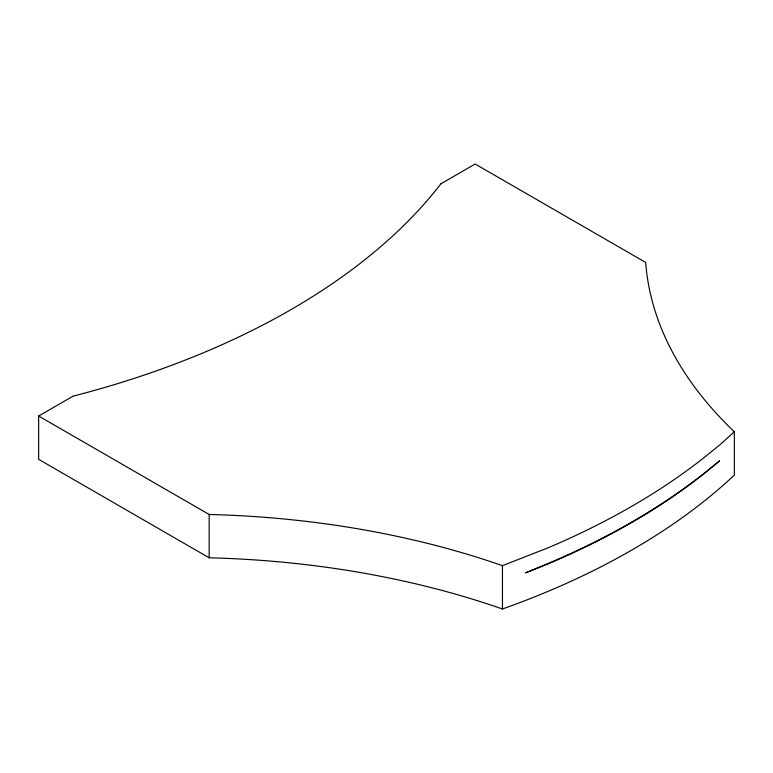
<?xml version="1.0" encoding="UTF-8"?>
<svg xmlns="http://www.w3.org/2000/svg" width="773" height="773" viewBox="0 0 773 773"><rect width="100%" height="100%" fill="white"/><g stroke="black" fill="none" stroke-linecap="round" stroke-linejoin="round"><path stroke-width="1.16" d="M734.35 431.788L719.45 445.18L703.42 458.128A726.504 419.439 0 0 1 548.076 547.815L502.45 565.672A617.936 356.759 0 0 0 209.164 514.48L38.65 416.029L38.65 459.346L209.164 557.797A617.936 356.759 0 0 1 502.45 608.989A706.764 408.047 0 0 0 734.35 475.105L734.35 431.788A617.936 356.759 0 0 1 645.687 262.462L475.163 164.011L441.064 183.703M38.65 416.029L72.749 396.346M502.45 565.672L502.45 608.989M209.164 514.48L209.164 557.797M440.997 183.684A727.287 419.894 0 0 1 72.691 396.259M719.45 460.94L703.42 473.878A726.504 419.439 0 0 1 548.076 563.565L525.659 572.822A706.764 408.047 0 0 0 719.45 460.94"/></g></svg>
